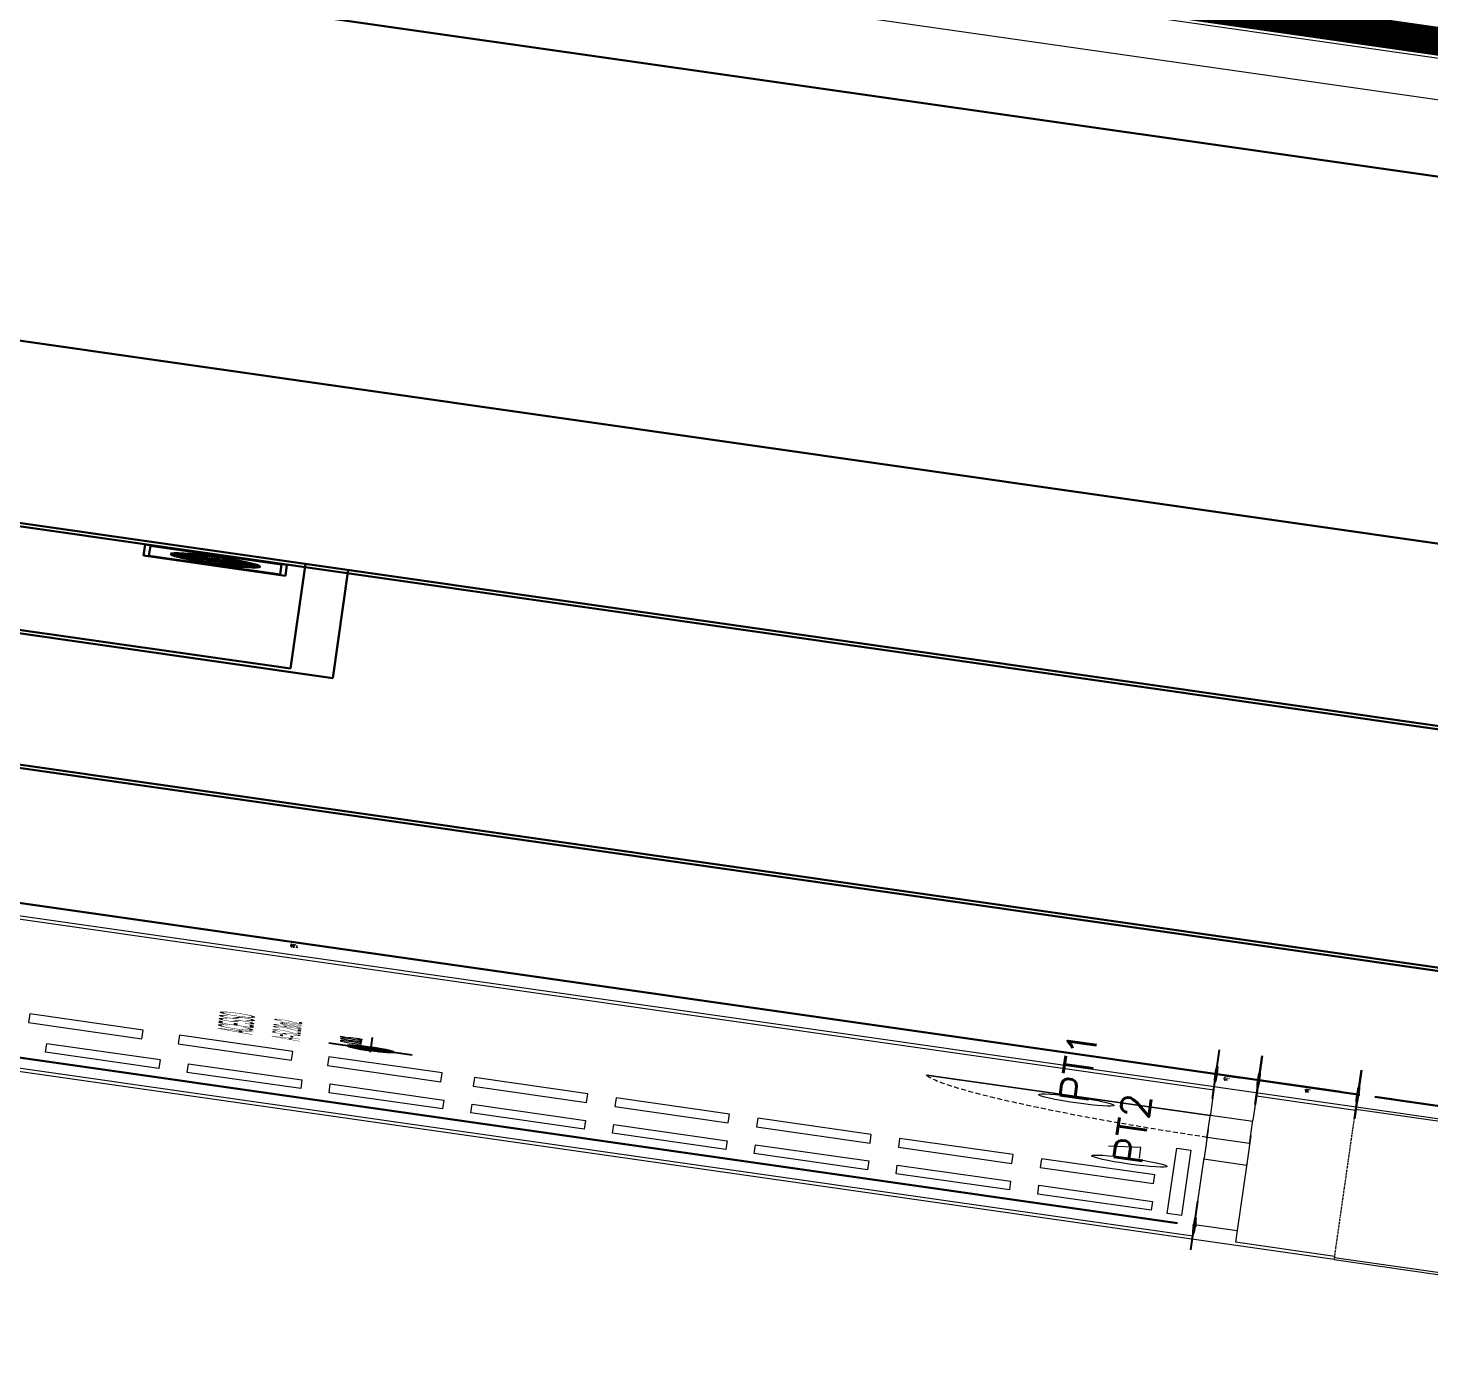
# Model space of a CAD drawing. Header units: millimetres. Extents: x -361192058 to 101130107379, y -14071650034 to 19218552450.
# Drawn here: x -131091 to -130800.2, y 44800.1 to 45076.6 of the extents above; entities that cross this region are included whole.
import ezdxf
from ezdxf.enums import TextEntityAlignment as Align

# ---------------------------------------------------------------- set-up
doc = ezdxf.new("R2010")
doc.units = ezdxf.units.MM
doc.header["$LTSCALE"] = 0.5
doc.linetypes.add('HIDDEN2', pattern=[0.1875, 0.125, -0.0625])
for name, color, linetype in [('02', 2, 'Continuous'), ('08', 8, 'Continuous'), ('ARCO', 7, 'HIDDEN2'), ('DIVERSOS', 4, 'Continuous'), ('ESQUADRIAS', 3, 'Continuous'), ('MOVEIS', 7, 'Continuous'), ('parede', 2, 'Continuous'), ('PISO', 8, 'Continuous'), ('TEXTO2', 3, 'Continuous'), ('TXT_0', 7, 'Continuous')]:
    doc.layers.add(name, color=color, linetype=linetype)
doc.styles.add('ADITIVOCAD', font='ROMANS.shx')
doc.styles.add('SANSSERIF', font='sas_____.pfb', dxfattribs={"height": 1})
doc.styles.get("Standard").update_dxf_attribs({"font": 'txt.shx', "height": 0.12})
doc.dimstyles.new('ESCALA50', dxfattribs={"dimtxt": 0.1, "dimasz": 0.06, "dimexe": 0.18, "dimexo": 0.06, "dimgap": 0.1, "dimtad": 1, "dimzin": 4, "dimdsep": 46, "dimtxsty": 'Standard', "dimblk1": 'BOLA', "dimblk2": 'BOLA', "dimsah": 1, "dimcen": -0.06, "dimse1": 1, "dimse2": 1, "dimclrd": 7, "dimclrt": 3, "dimadec": 0, "dimazin": 0, "dimtfac": 1, "dimtix": 1, "dimtmove": 0, "dimatfit": 3, "dimldrblk": 'BOLA', "dimfxl": 0, "dimtolj": 1, "dimtzin": 4, "dimarcsym": 0})
picture_1 = doc.add_image_def('image2.jpg', size_in_pixel=(290, 928))

# ---------------------------------------------------------------- blocks, each defined once
blk = doc.blocks.new('Adc_nivelpl')
h = blk.add_hatch()
h.set_pattern_fill('_U', color=256, scale=0.005, angle=45, style=0, double=1)
h.set_pattern_definition([(45, (-5.8772514, -3.5161936), (-0.003535534, 0.003535534), []), (135, (-5.8772514, -3.5161936), (-0.003535534, -0.003535534), [])])
h.paths.add_polyline_path([(0.1954, -0.0865, 0.414214), (0.0865, -0.1954), (0.1954, -0.1954)])
h.paths.add_polyline_path([(0.1954, -0.1954), (0.1954, -0.3043, 0.414214), (0.3043, -0.1954)])
for p, q in [((0.1954, 0), (0.1954, -0.3908)), ((0.8958, -0.1954), (0, -0.1954))]:
    blk.add_line(p, q)
blk.add_circle((0.1954, -0.1954), 0.1089)
at = {"flags": 8}
blk.add_attdef('NIVEL', (0.3642, -0.1501), '', height=0.1, dxfattribs=at)
blk = doc.blocks.new('BOLA')
for p, q in [((0, -1.435), (0, 1.435)), ((-1.435, 0), (1.435, 0))]:
    blk.add_line(p, q)
blk.add_circle((0, 0), 0.452)
blk = doc.blocks.new('*D1793')
at = {"layer": 'Defpoints', "color": 0, "lineweight": 30, "transparency": 16777216}
for p in [(5016.6876, 2374.4986), (5016.6876, 2366.9986), (5017.4052, 2366.9986)]:
    blk.add_point(p, dxfattribs=at)
at = {"layer": 'DIVERSOS', "color": 7, "lineweight": -2, "transparency": 16777216}
blk.add_line((5017.4052, 2374.4386), (5017.4052, 2367.0586), dxfattribs=at)
at = {"layer": 'DIVERSOS', "color": 7, "lineweight": -2, "transparency": 16777216, "xscale": 0.06, "yscale": 0.06, "zscale": 0.06}
for p, rotation in [((5017.4052, 2374.4986), 90), ((5017.4052, 2366.9986), 270)]:
    blk.add_blockref('BOLA', p, dxfattribs=dict(at, rotation=rotation))
at = {"layer": 'DIVERSOS', "color": 3, "lineweight": 18, "transparency": 16777216, "insert": (5017.2452, 2370.7486), "char_height": 0.12, "attachment_point": 5, "rotation": 90}
blk.add_mtext('\\A1;7.50', dxfattribs=at)
blk = doc.blocks.new('*D1837')
at = {"layer": 'Defpoints', "color": 0, "lineweight": 30, "transparency": 16777216}
for p in [(5016.6876, 2367.3486), (5016.6876, 2366.9986), (5017.4052, 2366.9986)]:
    blk.add_point(p, dxfattribs=at)
at = {"layer": 'DIVERSOS', "color": 7, "lineweight": -2, "transparency": 16777216}
for p, q in [((5017.4052, 2367.4086), (5017.4052, 2367.4686)), ((5017.4052, 2367.3486), (5017.4052, 2366.9986)), ((5017.4052, 2366.9386), (5017.4052, 2366.8786))]:
    blk.add_line(p, q, dxfattribs=at)
at = {"layer": 'DIVERSOS', "color": 7, "lineweight": -2, "transparency": 16777216, "xscale": 0.06, "yscale": 0.06, "zscale": 0.06}
for p, rotation in [((5017.4052, 2367.3486), 270), ((5017.4052, 2366.9986), 90)]:
    blk.add_blockref('BOLA', p, dxfattribs=dict(at, rotation=rotation))
at = {"layer": 'DIVERSOS', "color": 3, "lineweight": 18, "transparency": 16777216, "insert": (5017.2452, 2367.1736), "char_height": 0.12, "attachment_point": 5, "rotation": 90}
blk.add_mtext('\\A1;.35', dxfattribs=at)
blk = doc.blocks.new('*D1846')
at = {"layer": 'Defpoints', "color": 0, "lineweight": 30, "transparency": 16777216}
for p in [(5013.5876, 2366.9986), (5017.4052, 2366.9986), (5013.5876, 2364.9986)]:
    blk.add_point(p, dxfattribs=at)
at = {"layer": 'DIVERSOS', "color": 7, "lineweight": -2, "transparency": 16777216}
blk.add_line((5017.4052, 2365.0586), (5017.4052, 2366.9386), dxfattribs=at)
at = {"layer": 'DIVERSOS', "color": 7, "lineweight": -2, "transparency": 16777216, "xscale": 0.06, "yscale": 0.06, "zscale": 0.06}
for p, rotation in [((5017.4052, 2366.9986), 90), ((5017.4052, 2364.9986), 270)]:
    blk.add_blockref('BOLA', p, dxfattribs=dict(at, rotation=rotation))
at = {"layer": 'DIVERSOS', "color": 3, "lineweight": 18, "transparency": 16777216, "insert": (5017.2452, 2365.9986), "char_height": 0.12, "attachment_point": 5, "rotation": 90}
blk.add_mtext('\\A1;2.00', dxfattribs=at)
blk = doc.blocks.new('*D1800')
at = {"layer": 'Defpoints', "color": 0, "lineweight": 30, "transparency": 16777216}
for p in [(5011.5376, 2377.8486), (5010.4713, 2367.4986), (5011.5376, 2367.4986)]:
    blk.add_point(p, dxfattribs=at)
at = {"layer": 'DIVERSOS', "color": 7, "lineweight": -2, "transparency": 16777216}
blk.add_line((5010.4713, 2377.7886), (5010.4713, 2367.5586), dxfattribs=at)
at = {"layer": 'DIVERSOS', "color": 7, "lineweight": -2, "transparency": 16777216, "xscale": 0.06, "yscale": 0.06, "zscale": 0.06}
for p, rotation in [((5010.4713, 2377.8486), 90), ((5010.4713, 2367.4986), 270)]:
    blk.add_blockref('BOLA', p, dxfattribs=dict(at, rotation=rotation))
at = {"layer": 'DIVERSOS', "color": 3, "lineweight": 18, "transparency": 16777216, "insert": (5010.3113, 2372.6736), "char_height": 0.12, "attachment_point": 5, "rotation": 90}
blk.add_mtext('\\A1;10.35', dxfattribs=at)
blk = doc.blocks.new('CRIADO')
at = {"layer": 'MOVEIS', "lineweight": 30}
for p, q in [((0.006, 0.0496), (0.0181, 0.1489)), ((-0.0374, 0.0332), (-0.1123, 0.0995)), ((-0.0177, 0.0468), (-0.0532, 0.1403)), ((0.0284, 0.0411), (0.0852, 0.1234)), ((0.0443, 0.0232), (0.1328, 0.0697)), ((-0.0485, 0.012), (-0.1456, 0.0359)), ((0.05, 0), (0.15, 0)), ((-0.0485, -0.012), (-0.1456, -0.0359)), ((-0.0374, -0.0332), (-0.1123, -0.0995)), ((-0.0177, -0.0468), (-0.0532, -0.1403)), ((0.0284, -0.0411), (0.0852, -0.1234)), ((0.0443, -0.0232), (0.1328, -0.0697)), ((0.006, -0.0496), (0.0181, -0.1489))]:
    blk.add_line(p, q, dxfattribs=at)
for points in [[(-0.2418, -0.2499), (0.2582, -0.2499), (0.2582, 0.2501), (-0.2418, 0.2501)], [(-0.2232, -0.2313), (0.2395, -0.2313), (0.2395, 0.2314), (-0.2232, 0.2314)]]:
    blk.add_lwpolyline(points, close=True, dxfattribs=at)
for radius in [0.1578, 0.15, 0.05, 0.019]:
    blk.add_circle((0, 0), radius, dxfattribs=at)
blk = doc.blocks.new('APROVADO QUADRA 21.2 MBVII')
at = {"layer": '02', "color": 0, "lineweight": 30}
for p, q in [((5023.4679, 2392.3482), (5023.4679, 2362.3482)), ((5023.6179, 2392.3482), (5023.6179, 2362.3482)), ((5034.3179, 2362.3482), (5034.3179, 2392.3482)), ((5034.4679, 2362.3482), (5034.4679, 2392.3482)), ((5029.5179, 2370.7482), (5029.5179, 2375.6482)), ((5029.6679, 2370.8982), (5029.6679, 2375.6482)), ((5034.4679, 2370.8982), (5029.6679, 2370.8982)), ((5034.4679, 2370.7482), (5029.5179, 2370.7482))]:
    blk.add_line(p, q, dxfattribs=at)
at = {"layer": '02', "lineweight": 18}
for points in [[(5064.4488, 2350.4957), (5125.6488, 2350.4957), (5125.6488, 2395.0457), (5064.4488, 2395.0457)], [(5065.1988, 2394.2957), (5078.4344, 2394.2957), (5078.4344, 2360.5071), (5065.1988, 2360.5071)]]:
    blk.add_lwpolyline(points, close=True, dxfattribs=at)
at = {"layer": '02', "lineweight": 18, "const_width": 0.1}
blk.add_lwpolyline([(5065.1988, 2351.2457), (5124.8988, 2351.2457), (5124.8988, 2394.2957), (5065.1988, 2394.2957)], close=True, dxfattribs=at)
at = {"layer": '02', "lineweight": 18}
blk.add_lwpolyline([(5064.4488, 2350.4957), (5062.5738, 2350.4957), (5062.5738, 2369.9957), (5064.4488, 2371.8707), (5065.1988, 2371.8707)], dxfattribs=at)
at = {"layer": '08', "lineweight": 18}
for p, q in [((5010.5213, 2367.4986), (5013.5713, 2367.4986)), ((5013.5713, 2367.3486), (5010.5213, 2367.3486))]:
    blk.add_line(p, q, dxfattribs=at)
at = {"layer": '08', "linetype": 'HIDDEN2', "lineweight": 18, "ltscale": 0.2}
blk.add_line((5009.9876, 2366.9986), (5016.6876, 2366.9986), dxfattribs=at)
at = {"layer": '08', "lineweight": 18}
for points in [[(5012.4962, 2371.2291), (5012.4962, 2371.6291), (5012.0962, 2371.6291), (5012.0962, 2371.2291)], [(5010.8778, 2371.1559), (5010.8778, 2371.5559), (5011.2778, 2371.5559), (5011.2778, 2371.1559)], [(5012.4962, 2370.7017), (5012.4962, 2371.1017), (5012.0962, 2371.1017), (5012.0962, 2370.7017)], [(5010.8778, 2370.6559), (5010.8778, 2371.0559), (5011.2778, 2371.0559), (5011.2778, 2370.6559)], [(5012.4894, 2370.1744), (5012.4894, 2370.5744), (5012.0894, 2370.5744), (5012.0894, 2370.1744)], [(5010.8778, 2370.1559), (5010.8778, 2370.5559), (5011.2778, 2370.5559), (5011.2778, 2370.1559)], [(5010.8778, 2369.6559), (5010.8778, 2370.0559), (5011.2778, 2370.0559), (5011.2778, 2369.6559)], [(5012.4894, 2369.6608), (5012.4894, 2370.0608), (5012.0894, 2370.0608), (5012.0894, 2369.6608)], [(5010.8778, 2369.1559), (5010.8778, 2369.5559), (5011.2778, 2369.5559), (5011.2778, 2369.1559)], [(5012.4894, 2369.1608), (5012.4894, 2369.5608), (5012.0894, 2369.5608), (5012.0894, 2369.1608)], [(5010.8778, 2368.6559), (5010.8778, 2369.0559), (5011.2778, 2369.0559), (5011.2778, 2368.6559)], [(5012.4894, 2368.6608), (5012.4894, 2369.0608), (5012.0894, 2369.0608), (5012.0894, 2368.6608)], [(5010.8778, 2368.1559), (5010.8778, 2368.5559), (5011.2778, 2368.5559), (5011.2778, 2368.1559)], [(5012.4894, 2368.1608), (5012.4894, 2368.5608), (5012.0894, 2368.5608), (5012.0894, 2368.1608)], [(5010.8778, 2367.6559), (5010.8778, 2368.0559), (5011.2778, 2368.0559), (5011.2778, 2367.6559)], [(5012.4894, 2367.6608), (5012.4894, 2368.0608), (5012.0894, 2368.0608), (5012.0894, 2367.6608)]]:
    blk.add_lwpolyline(points, close=True, dxfattribs=at)
at = {"layer": 'ARCO', "lineweight": 18}
blk.add_arc((5015.6406, 2367.3861), 1.1222, 97.5018, 174.2431, dxfattribs=at)
at = {"layer": 'DIVERSOS', "color": 7, "lineweight": 18}
for p, q in [((5017.4052, 2367.5586), (5017.4052, 2367.6186)), ((5017.4052, 2367.4986), (5017.4052, 2367.3486)), ((5017.4052, 2367.2886), (5017.4052, 2367.2286))]:
    blk.add_line(p, q, dxfattribs=at)
at = {"layer": 'ESQUADRIAS', "lineweight": 18}
for p, q in [((5013.6314, 2367.7222), (5013.4861, 2367.8354)), ((5013.1478, 2367.7222), (5013.6314, 2367.7222)), ((5010.8322, 2367.5984), (5013.8322, 2367.5984)), ((5010.8322, 2367.5484), (5010.8322, 2367.5984)), ((5013.8322, 2367.5984), (5013.8322, 2367.5484)), ((5013.8322, 2367.5484), (5010.8322, 2367.5484))]:
    blk.add_line(p, q, dxfattribs=at)
for points in [[(5015.4941, 2367.4986), (5015.4941, 2368.4986), (5015.5241, 2368.4986), (5015.5241, 2367.4986), (5015.4941, 2367.4986)], [(5010.4713, 2367.4986), (5010.5213, 2367.4986), (5010.5213, 2367.3486), (5010.4713, 2367.3486)], [(5013.5713, 2367.4986), (5013.5213, 2367.4986), (5013.5213, 2367.3486), (5013.5713, 2367.3486)], [(5014.4741, 2367.4986), (5014.5241, 2367.4986), (5014.5241, 2367.3486), (5014.4741, 2367.3486)], [(5015.5741, 2367.4986), (5015.5241, 2367.4986), (5015.5241, 2367.3486), (5015.5741, 2367.3486)]]:
    blk.add_lwpolyline(points, dxfattribs=at)
at = {"layer": 'parede', "lineweight": 18}
for p, q in [((5009.8376, 2366.9986), (5009.8376, 2391.9986)), ((5016.8376, 2391.9986), (5016.8376, 2366.9986)), ((5009.9876, 2367.4986), (5009.9876, 2384.9486)), ((5016.6876, 2374.4986), (5016.6876, 2367.4986)), ((5010.5213, 2367.4986), (5009.9876, 2367.4986)), ((5014.8741, 2367.4986), (5013.5713, 2367.4986)), ((5016.6876, 2367.4986), (5015.5741, 2367.4986)), ((5009.9876, 2366.9986), (5009.9876, 2367.3486)), ((5010.5213, 2367.3486), (5009.9876, 2367.3486)), ((5014.8741, 2367.3486), (5013.5713, 2367.3486)), ((5016.6876, 2367.3486), (5015.5741, 2367.3486)), ((5016.6876, 2367.3486), (5016.6876, 2366.9986)), ((5009.8376, 2366.9986), (5009.9876, 2366.9986)), ((5016.6876, 2366.9986), (5016.8376, 2366.9986))]:
    blk.add_line(p, q, dxfattribs=at)
at = {"layer": 'PISO', "lineweight": 18}
for p, q in [((5014.4603, 2367.4986), (5015.5741, 2367.4986)), ((5014.4741, 2367.3486), (5015.5741, 2367.3486)), ((5009.8376, 2366.9986), (5009.8376, 2364.4986)), ((5009.9376, 2366.9986), (5009.9376, 2364.5986)), ((5016.7376, 2366.9986), (5016.7376, 2364.5986)), ((5016.8376, 2366.9986), (5016.8376, 2364.4986))]:
    blk.add_line(p, q, dxfattribs=at)
for centre in [(5015.3466, 2367.9691), (5012.9448, 2367.7553)]:
    blk.add_circle(centre, 0.1333, dxfattribs=at)
at = {"layer": '02', "color": 0, "lineweight": 30}
blk.add_blockref('CRIADO', (5034.0481, 2371.2123), dxfattribs=at)
at = {"layer": 'DIVERSOS', "color": 7, "lineweight": 18, "xscale": 0.06, "yscale": 0.06, "zscale": 0.06}
for p, rotation in [((5017.4052, 2367.4986), 269.9999999999999), ((5017.4052, 2367.3486), 90)]:
    blk.add_blockref('BOLA', p, dxfattribs=dict(at, rotation=rotation))
at = {"layer": 'TXT_0', "lineweight": 18}
ref = blk.add_blockref('Adc_nivelpl', (5012.9662, 2370.5807), dxfattribs=dict(at, xscale=0.75, yscale=0.75, zscale=0.75))
ref.add_attrib('NIVEL', '0.03', (5013.2394, 2370.4682), dxfattribs={"height": 0.075, "style": 'ADITIVOCAD', "flags": 8})
at = {"color": 0, "lineweight": 13, "flags": 8}
for p in [(4700.7247, 2280.1125), (4699.5738, 2277.8964), (4702.3546, 2276.195), (4703.6722, 2274.085), (4699.8445, 2272.2194), (4703.0488, 2270.137), (4703.0877, 2267.9803), (4700.6523, 2261.5216), (4700.7007, 2257.1593)]:
    blk.add_attdef('NIVEL', p, '', height=0.075, dxfattribs=at)
for rotation, width, p in [(90, 0.8, (4700.8205, 2275.7521)), (270, 0.6, (4703.8437, 2274.9021)), (90, 0.8, (4701.5575, 2268.5021)), (180, 0.6, (4651.1817, 2236.1931))]:
    blk.add_attdef('$PORTA', text='', height=0.09, rotation=rotation, dxfattribs=dict(at, width=width)).set_placement(p, align=Align.MIDDLE)
for p in [(4654.176, 2240.463), (4648.499, 2240.1923), (4637.8012, 2239.3845), (4633.4388, 2239.3361), (4656.3921, 2239.3121), (4652.4746, 2237.6822), (4644.2598, 2236.9491), (4646.4166, 2236.988), (4650.3646, 2236.3646)]:
    blk.add_attdef('NIVEL', p, '', height=0.075, rotation=270, dxfattribs=at)
at = {"color": 0, "lineweight": 13, "width": 0.8, "flags": 8}
for p in [(4652.0317, 2239.2163), (4644.7817, 2238.4793)]:
    blk.add_attdef('$PORTA', text='', height=0.09, dxfattribs=at).set_placement(p, align=Align.MIDDLE)
at = {"layer": 'DIVERSOS', "lineweight": 18, "char_height": 0.10106, "width": 0.373078, "attachment_point": 1}
for s, insert in [('{\\C3;PT1}', (5015.2357, 2368.0277)), ('{\\C3;PT2}', (5012.815, 2367.8114))]:
    blk.add_mtext(s, dxfattribs=dict(at, insert=insert))
at = {"layer": 'DIVERSOS', "color": 3, "lineweight": 18, "insert": (5017.2452, 2367.4603), "char_height": 0.12, "attachment_point": 5, "rotation": 90}
blk.add_mtext('\\A1;.15', dxfattribs=at)
at = {"layer": 'TEXTO2', "lineweight": 18, "style": 'SANSSERIF'}
blk.add_text('ACESSO', height=0.12312, dxfattribs=at).set_placement((5012.9821, 2370.8493))
at = {"layer": 'TXT_0', "lineweight": 18, "style": 'SANSSERIF'}
blk.add_text('A=52.26m2', height=0.0985, dxfattribs=at).set_placement((5012.9895, 2370.6832))
at = {"layer": 'DIVERSOS', "lineweight": 18}
for base, p1, p2, picture, middle in [((5010.4713, 2367.4986), (5011.5376, 2377.8486), (5011.5376, 2367.4986), '*D1800', (5010.3113, 2372.6736)), ((5017.4052, 2366.9986), (5016.6876, 2374.4986), (5016.6876, 2366.9986), '*D1793', (5017.2452, 2370.7486)), ((5017.4052, 2366.9986), (5016.6876, 2367.3486), (5016.6876, 2366.9986), '*D1837', (5017.2452, 2367.1736)), ((5017.4052, 2366.9986), (5013.5876, 2364.9986), (5013.5876, 2366.9986), '*D1846', (5017.2452, 2365.9986))]:
    dim = blk.add_linear_dim(base=base, p1=p1, p2=p2, angle=90, dimstyle='ESCALA50', dxfattribs=at)
    dim.commit()
    dim.dimension.update_dxf_attribs({"geometry": picture, "text_midpoint": middle})
at = {"layer": '02', "color": 0, "lineweight": 30}
image = blk.add_image(picture_1, insert=(5042.653, 2352.0523), size_in_units=(16.4637, 52.6838), dxfattribs=at)
image.dxf.flags = 7

msp = doc.modelspace()

# ---------------------------------------------------------------- block references
at = {"layer": '02', "color": 0, "lineweight": 30, "xscale": -4.574818403918471, "yscale": -59.40450511825884, "zscale": 4.574818403918471, "rotation": 261.8606972171988}
msp.add_blockref('APROVADO QUADRA 21.2 MBVII', (5129.041, 2225.201), dxfattribs=at)

doc.saveas('drawing.dxf')
